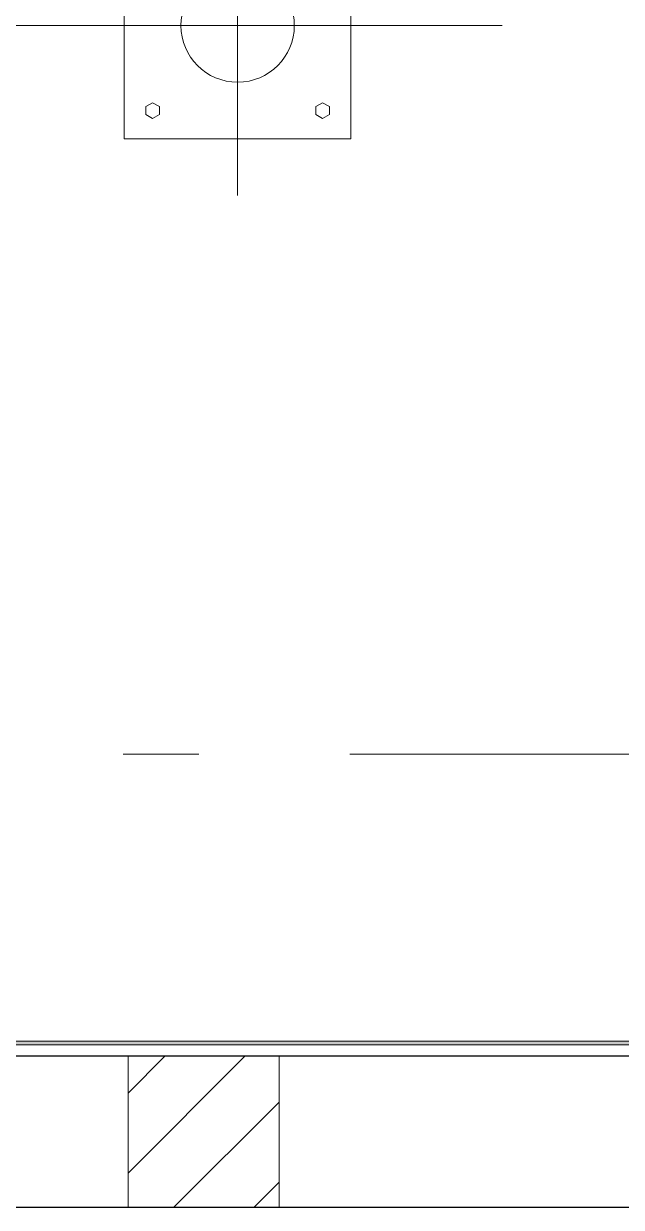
# Model space of a CAD drawing. Header units: millimetres. Extents: x -187347 to 135007, y -6415 to 292048.
# Drawn here: x -71423 to -70632, y -4545 to -2978 of the extents above; entities that cross this region are included whole.
import ezdxf

# ---------------------------------------------------------------- set-up
doc = ezdxf.new("R2010")
doc.units = ezdxf.units.MM
doc.header["$LTSCALE"] = 100
doc.linetypes.add('Z_LINE-CNTR', pattern=[17, 12, -2, 1, -2])
for name, color, linetype, lineweight in [('A-GENM', 7, 'Continuous', 5), ('A-WALL', 7, 'Continuous', 5), ('A-WALL-FNSH', 7, 'Continuous', 5), ('A-WALL-PATT', 7, 'Continuous', 5), ('S-COLS', 7, 'Continuous', 5), ('S-GRID', 7, 'Continuous', 5)]:
    doc.layers.add(name, color=color, linetype=linetype, lineweight=lineweight)

# ---------------------------------------------------------------- blocks, each defined once
blk = doc.blocks.new('OCC_AR_INT_Bollard - AR_M3_GM_BOLLARD_B_1200mmH-STAINLESS STEEL-8481564-BLOCK WORK - GROUND FLOOR PLAN - FOR SITE')
at = {"layer": 'A-GENM', "color": 253, "true_color": 0xaaaaaa}
for p, q in [((0, -225), (0, 265)), ((150, 150), (-150, 150)), ((-150, 150), (-150, -150)), ((-150, 150), (150, 150)), ((-150, -150), (-150, 150)), ((150, -150), (150, 150)), ((150, -150), (150, 150)), ((-121.5, 117.7), (-112.5, 122.9)), ((-121.5, 107.3), (-121.5, 117.7)), ((-112.5, 122.9), (-103.5, 117.7)), ((-103.5, 117.7), (-103.5, 107.3)), ((103.5, 117.7), (112.5, 122.9)), ((103.5, 107.3), (103.5, 117.7)), ((112.5, 122.9), (121.5, 117.7)), ((121.5, 117.7), (121.5, 107.3)), ((-112.5, 102.1), (-121.5, 107.3)), ((-103.5, 107.3), (-112.5, 102.1)), ((112.5, 102.1), (103.5, 107.3)), ((121.5, 107.3), (112.5, 102.1)), ((-305, 0), (350, 0)), ((-121.5, -107.3), (-112.5, -102.1)), ((-121.5, -117.7), (-121.5, -107.3)), ((-112.5, -102.1), (-103.5, -107.3)), ((-103.5, -107.3), (-103.5, -117.7)), ((103.5, -107.3), (112.5, -102.1)), ((103.5, -117.7), (103.5, -107.3)), ((112.5, -102.1), (121.5, -107.3)), ((121.5, -107.3), (121.5, -117.7)), ((-112.5, -122.9), (-121.5, -117.7)), ((-103.5, -117.7), (-112.5, -122.9)), ((112.5, -122.9), (103.5, -117.7)), ((121.5, -117.7), (112.5, -122.9)), ((-150, -150), (150, -150)), ((-150, -150), (150, -150))]:
    blk.add_line(p, q, dxfattribs=at)
for start, end in [(360, 180), (180, 360)]:
    blk.add_arc((0, 0), 75, start, end, dxfattribs=at)

msp = doc.modelspace()

# ---------------------------------------------------------------- hatches: boundary and pattern name
at = {"layer": 'A-WALL-PATT', "true_color": 0xff8040}
msp.add_hatch(color=11, dxfattribs=at).paths.add_polyline_path([(-64382.9, -4330), (-63244.1, -4330), (-63244.1, -4325), (-71590.7, -4325), (-71590.7, -4330), (-65864.2, -4330)])
at = {"layer": 'S-COLS', "true_color": 0xc0c0c0}
h = msp.add_hatch(dxfattribs=at)
h.set_pattern_fill('FP_1528', color=9, style=0, pattern_type=2)
h.set_pattern_definition([(45, (-212939.88, 104055), (-53.03301, 53.03301), [])])
h.paths.add_polyline_path([(-71084.9, -4545), (-71084.9, -4345), (-71284.9, -4345), (-71284.9, -4545)])

# ---------------------------------------------------------------- linework, layer by layer
at = {"layer": 'A-WALL'}
for p, q in [((-63244.9, -4330), (-71589.9, -4330)), ((-71284.9, -4545), (-71284.9, -4345)), ((-71084.9, -4345), (-71084.9, -4545))]:
    msp.add_line(p, q, dxfattribs=at)
at = {"layer": 'A-WALL', "lineweight": 25}
for p, q in [((-71284.9, -4345), (-71528.7, -4345)), ((-68939.9, -4345), (-71084.9, -4345)), ((-71528.7, -4545), (-71284.9, -4545)), ((-71084.9, -4545), (-68939.9, -4545))]:
    msp.add_line(p, q, dxfattribs=at)
at = {"layer": 'A-WALL-FNSH'}
for p, q in [((-63244.9, -4325), (-71589.9, -4325)), ((-71528.7, -4345), (-71284.9, -4345)), ((-71284.9, -4345), (-68939.9, -4345))]:
    msp.add_line(p, q, dxfattribs=at)
at = {"layer": 'S-COLS', "lineweight": 25}
for p, q in [((-71084.9, -4345), (-71284.9, -4345)), ((-71284.9, -4545), (-71084.9, -4545))]:
    msp.add_line(p, q, dxfattribs=at)
at = {"layer": 'S-COLS'}
for p, q in [((-71284.9, -4345), (-71284.9, -4545)), ((-71084.9, -4545), (-71084.9, -4345))]:
    msp.add_line(p, q, dxfattribs=at)
at = {"layer": 'S-GRID', "color": 152, "linetype": 'Z_LINE-CNTR'}
msp.add_line((-89691.4, -3945), (-18064, -3945), dxfattribs=at)

# ---------------------------------------------------------------- block references
at = {"layer": 'A-GENM', "color": 253, "lineweight": 5, "true_color": 0xaaaaaa}
msp.add_blockref('OCC_AR_INT_Bollard - AR_M3_GM_BOLLARD_B_1200mmH-STAINLESS STEEL-8481564-BLOCK WORK - GROUND FLOOR PLAN - FOR SITE', (-71139.9, -2980.5), dxfattribs=at)

doc.saveas('drawing.dxf')
